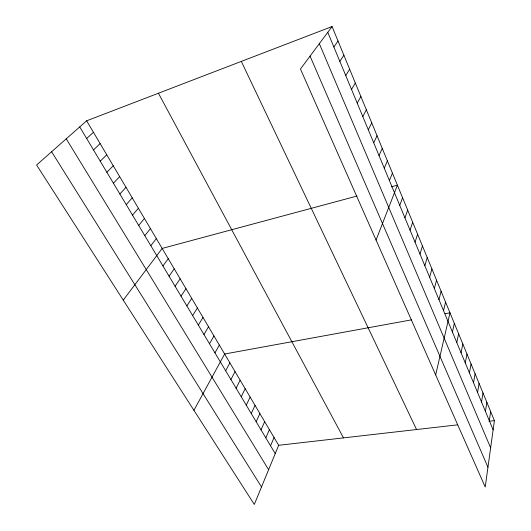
<?xml version="1.0" encoding="UTF-8"?>
<svg xmlns="http://www.w3.org/2000/svg" width="531" height="531" viewBox="0 0 531 531"><rect width="100%" height="100%" fill="white"/><g stroke="black" fill="none" stroke-linecap="round" stroke-linejoin="round"><path stroke-width="0.8" d="M494.401 420.638L485.215 487.027L300.46 69.023L332.067 26.55L494.401 420.638L488.998 421.256M489.317 420.731L490.651 411.532M485.453 411.445L486.841 402.299M481.537 402.027L482.984 392.933M477.561 392.469L479.068 383.428M473.526 382.765L475.099 373.784M469.431 372.921L471.063 363.994M465.275 362.932L466.975 354.064M461.054 352.783L462.826 343.982M456.773 342.488L458.611 333.753M452.425 332.028L454.33 323.366M435.672 374.939L449.983 312.819L445.097 313.715M443.518 310.622L445.575 302.112M438.964 299.67L441.095 291.234M434.331 288.539L436.542 280.189M429.632 277.228L431.922 268.971M424.853 265.739L427.229 257.568M419.994 254.064L422.457 245.986M415.056 242.196L417.605 234.217M410.038 230.129L412.68 222.257M404.941 217.863L407.675 210.103M399.75 205.391L402.584 197.738M376.054 240.052L397.407 185.173L391.334 186.806M389.409 180.527L392.436 173.113M86.639 120.802L278.662 445.297L254.303 504.45L36.599 165.015L86.639 120.802L332.067 26.55M270.558 445.794L274.056 437.511M384.265 168.154L387.391 160.86M265.825 437.876L269.39 429.625M261.026 429.864L264.67 421.647M379.028 155.57L382.26 148.401M256.168 421.747L259.885 413.569M251.249 413.523L255.039 405.385M373.711 142.786L377.043 135.75M246.265 405.193L250.141 397.095M241.213 396.757L245.169 388.699M368.302 129.783L371.746 122.88M236.103 388.214L240.138 380.196M230.919 379.552L235.041 371.581M362.806 116.561L366.357 109.804M225.668 370.777L229.877 362.852M193.934 410.324L224.64 354.011L411.538 319.848M357.217 103.12L360.881 96.509M214.955 352.876L219.336 345.05M209.486 343.743L213.966 335.97M351.529 89.44L355.312 82.989M203.95 334.484L208.517 326.771M198.328 325.098L203.001 317.438M345.741 75.535L349.65 69.236M192.64 315.587L197.406 307.987M186.866 305.936L191.731 298.402M339.853 61.384L343.889 55.251M181.011 296.152L185.983 288.678M175.071 286.236L180.148 278.828M333.866 46.98L338.028 41.026M169.05 276.173L174.234 268.832M162.944 265.965L168.241 258.703M123.258 300.121L162.161 248.422L357.005 196.039M150.811 245.7L156.333 238.578M144.797 235.645L150.432 228.602M138.697 225.449L144.445 218.487M132.511 215.115L138.379 208.238M126.239 204.634L132.226 197.837M119.88 194.007L125.986 187.297M113.422 183.222L119.661 176.604M106.877 172.283L113.242 165.765M100.24 161.185L106.738 154.767M93.502 149.928L100.133 143.609M86.666 138.505L93.436 132.285M278.662 445.297L457.755 424.827M51.607 151.76L261.504 486.96M66.242 138.823L268.613 469.689M79.723 126.909L275.237 453.607M158.437 93.23L343.504 437.883M241.32 61.397L416.556 429.533M310.058 56.12L487.949 467.24M319.33 43.668L490.637 447.839M327.766 32.325L493.12 429.878"/></g></svg>
